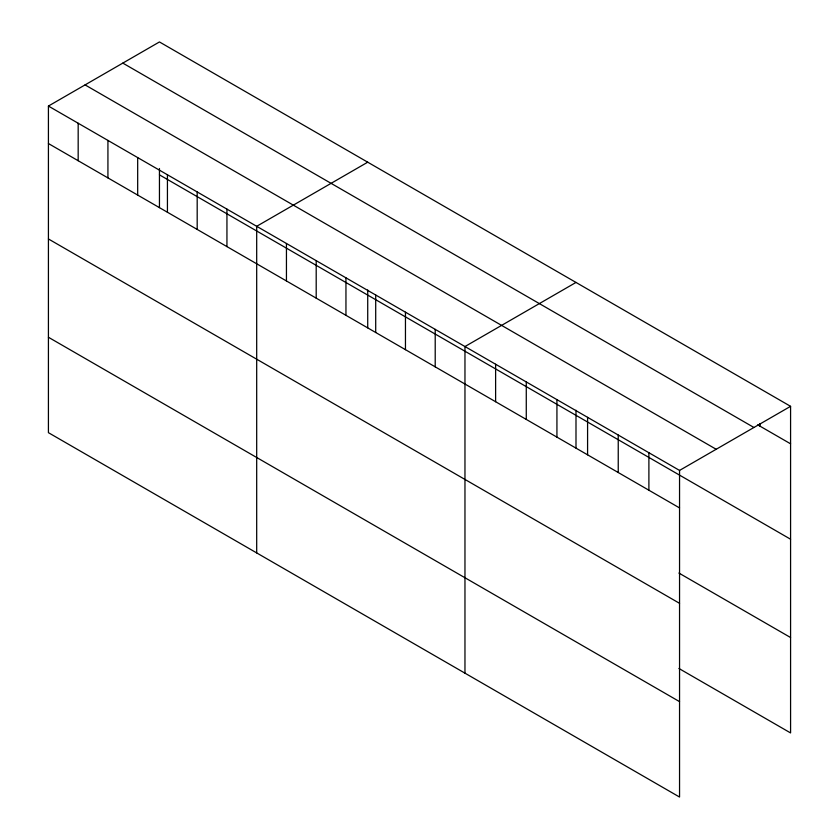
<?xml version="1.0" encoding="UTF-8"?>
<svg xmlns="http://www.w3.org/2000/svg" width="839" height="839" viewBox="0 0 839 839"><rect width="100%" height="100%" fill="white"/><g stroke="black" fill="none" stroke-linecap="round" stroke-linejoin="round"><path stroke-width="1.26" d="M48.421 106.06L679.548 470.427L679.548 797.05L48.421 432.672L48.421 106.06L159.452 41.95L790.579 406.328L790.579 732.94L678.908 668.473M367.723 162.189L256.692 226.299L256.692 552.922M575.994 282.439L464.963 346.538L464.963 673.161M679.548 470.427L790.579 406.328M757.732 424.849L790.579 443.81M122.819 63.103L753.936 427.481M85.064 84.896L716.181 449.274M159.452 174.848L790.579 539.225M48.421 143.542L679.548 507.92M678.908 573.058L790.579 637.525M48.421 238.958L679.548 603.325M48.421 337.257L679.548 701.635M759.924 423.527L759.924 426.107M648.893 452.735L648.893 490.217M618.238 435.032L618.238 472.514M587.583 417.34L587.583 454.822M575.994 410.25L575.994 448.11M556.928 399.637L556.928 437.119M526.273 381.944L526.273 419.427M495.618 364.241L495.618 401.724M435.21 329.37L435.21 366.853M405.457 312.192L405.457 349.674M375.704 295.013L375.704 332.496M367.723 290L367.723 327.86M345.951 277.835L345.951 315.317M316.198 260.656L316.198 298.139M286.445 243.478L286.445 280.96M226.939 209.121L226.939 246.603M197.186 191.942L197.186 229.425M167.433 174.764L167.433 212.246M159.452 168.492L159.452 207.621M137.68 157.585L137.68 195.078M107.927 140.407L107.927 177.899M78.174 123.239L78.174 160.721"/></g></svg>
